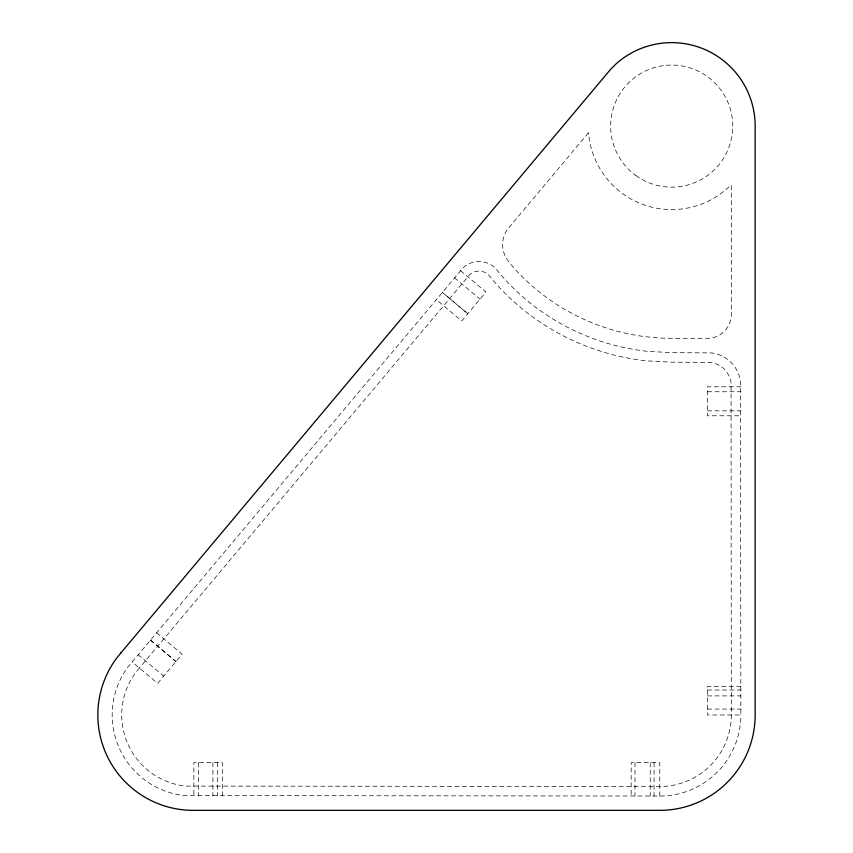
<?xml version="1.0" encoding="UTF-8"?>
<svg xmlns="http://www.w3.org/2000/svg" width="853" height="853" viewBox="0 0 853 853"><rect width="100%" height="100%" fill="white"/><g stroke="black" fill="none" stroke-linecap="round" stroke-linejoin="round"><path stroke-width="0.64" stroke-dasharray="4.26 3.2" d="M740.852 386.782L707.468 386.782L707.468 415.784L740.852 415.784M707.468 391.751L740.852 391.751M707.468 410.826L740.852 410.826M740.852 686.356L707.468 686.356L707.468 714.974L740.852 714.974L740.532 381.643A33.352 33.352 0 0 0 711.818 352.929L671.322 352.62L648.024 351.393A226.535 226.535 0 0 1 503.355 277.683L494.921 267.735A23.511 23.511 0 0 0 463.403 267.458L127.651 667.334A81.056 81.056 0 0 0 184.749 795.582L659.774 796.041A81.067 81.067 0 0 0 740.852 714.974M707.468 690.024L740.852 690.024M707.468 695.899L740.852 695.899M707.468 709.088L740.852 709.088M460.407 270.582L485.975 292.035L461.729 320.931L436.16 299.478M454.425 277.705L480.004 299.158M467.807 313.691L442.238 292.227L467.743 313.776M156.536 632.723L182.105 654.176L157.634 683.338L132.066 661.885M150.405 640.027L175.974 661.48M150.331 640.113L175.899 661.565M138.069 654.72L163.712 676.098M659.774 796.041L659.774 762.657L631.167 762.657L631.167 796.041M654.059 762.657L654.059 796.041M650.242 762.657L650.242 796.041M634.984 762.657L634.984 796.041M222.462 796.041L222.462 762.657L193.844 762.657L193.844 796.041M217.686 762.657L217.686 796.041M212.919 762.657L212.919 796.041M198.61 762.657L198.61 796.041M139.37 668.016L135.371 672.942A71.503 71.503 0 0 0 185.751 786.082L659.774 786.509A71.535 71.535 0 0 0 731.309 714.974L731.053 382.89A23.799 23.799 0 0 0 710.57 362.408L671.076 362.152L647.022 360.894A236.078 236.078 0 0 1 496.254 284.07L488.449 274.773A13.957 13.957 0 0 0 469.747 274.613L139.37 668.016M588.378 132.908L508.729 227.826A26.251 26.251 0 0 0 508.431 261.221L514.007 268.098A212.205 212.205 0 0 0 671.706 338.31L707.468 338.31A23.841 23.841 0 0 0 731.309 314.469L731.309 185.101L720.764 193.642A83.477 83.477 0 0 1 590.052 143.464L588.378 132.908M635.826 175.494A61.043 61.043 0 0 0 732.407 132.482A61.043 61.043 0 0 0 646.873 70.341A61.043 61.043 0 0 0 635.826 175.494"/><path stroke-width="1.28" d="M120.966 652.844L116.061 658.911A95.376 95.376 0 0 0 193.226 810.35L659.774 810.35A95.376 95.376 0 0 0 755.161 714.974L755.161 126.105A83.455 83.455 0 0 0 615.855 64.082L610.503 69.445L120.966 652.844"/></g></svg>
